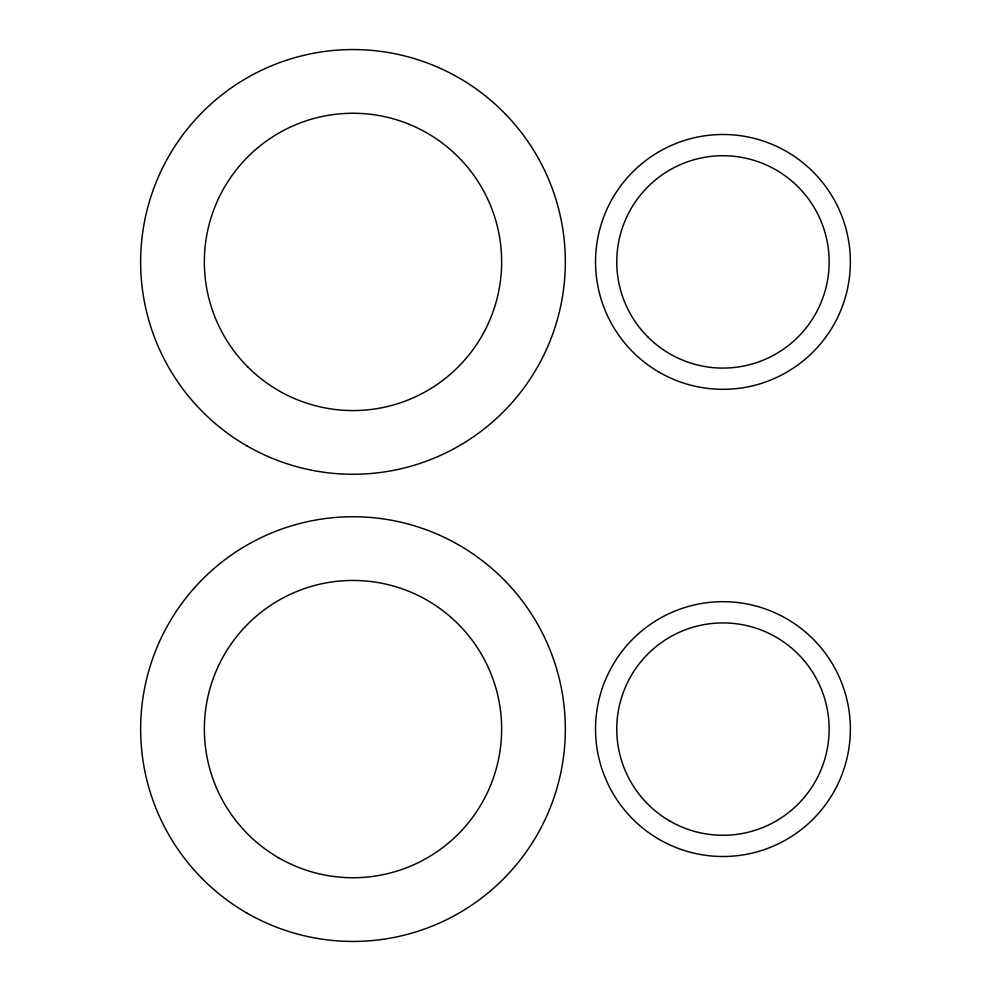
<?xml version="1.0" encoding="UTF-8"?>
<svg xmlns="http://www.w3.org/2000/svg" width="991" height="991" viewBox="0 0 991 991"><rect width="100%" height="100%" fill="white"/><g stroke="black" fill="none" stroke-linecap="round" stroke-linejoin="round"><path stroke-width="1.49" d="M246.809 912.996A212.359 212.359 0 0 0 565.341 729.091A212.359 212.359 0 0 0 246.809 545.186A212.359 212.359 0 0 0 246.809 912.996M278.669 857.822A148.65 148.65 0 0 0 501.644 729.091A148.65 148.65 0 0 0 278.669 600.36A148.65 148.65 0 0 0 278.669 857.822M659.25 839.439A127.418 127.418 0 0 0 850.365 729.091A127.418 127.418 0 0 0 659.25 618.743A127.418 127.418 0 0 0 659.25 839.439M669.866 821.043A106.173 106.173 0 0 0 829.133 729.091A106.173 106.173 0 0 0 669.866 637.139A106.173 106.173 0 0 0 669.866 821.043M247.874 367.017A148.65 148.65 0 0 0 496.578 300.384A148.65 148.65 0 0 0 314.519 118.325A148.65 148.65 0 0 0 247.874 367.017M246.809 445.814A212.359 212.359 0 0 0 565.341 261.909A212.359 212.359 0 0 0 246.809 78.004A212.359 212.359 0 0 0 246.809 445.814M659.25 372.257A127.418 127.418 0 0 0 850.365 261.909A127.418 127.418 0 0 0 659.25 151.561A127.418 127.418 0 0 0 659.25 372.257M647.879 336.99A106.173 106.173 0 0 0 825.515 289.384A106.173 106.173 0 0 0 695.471 159.34A106.173 106.173 0 0 0 647.879 336.99"/></g></svg>
